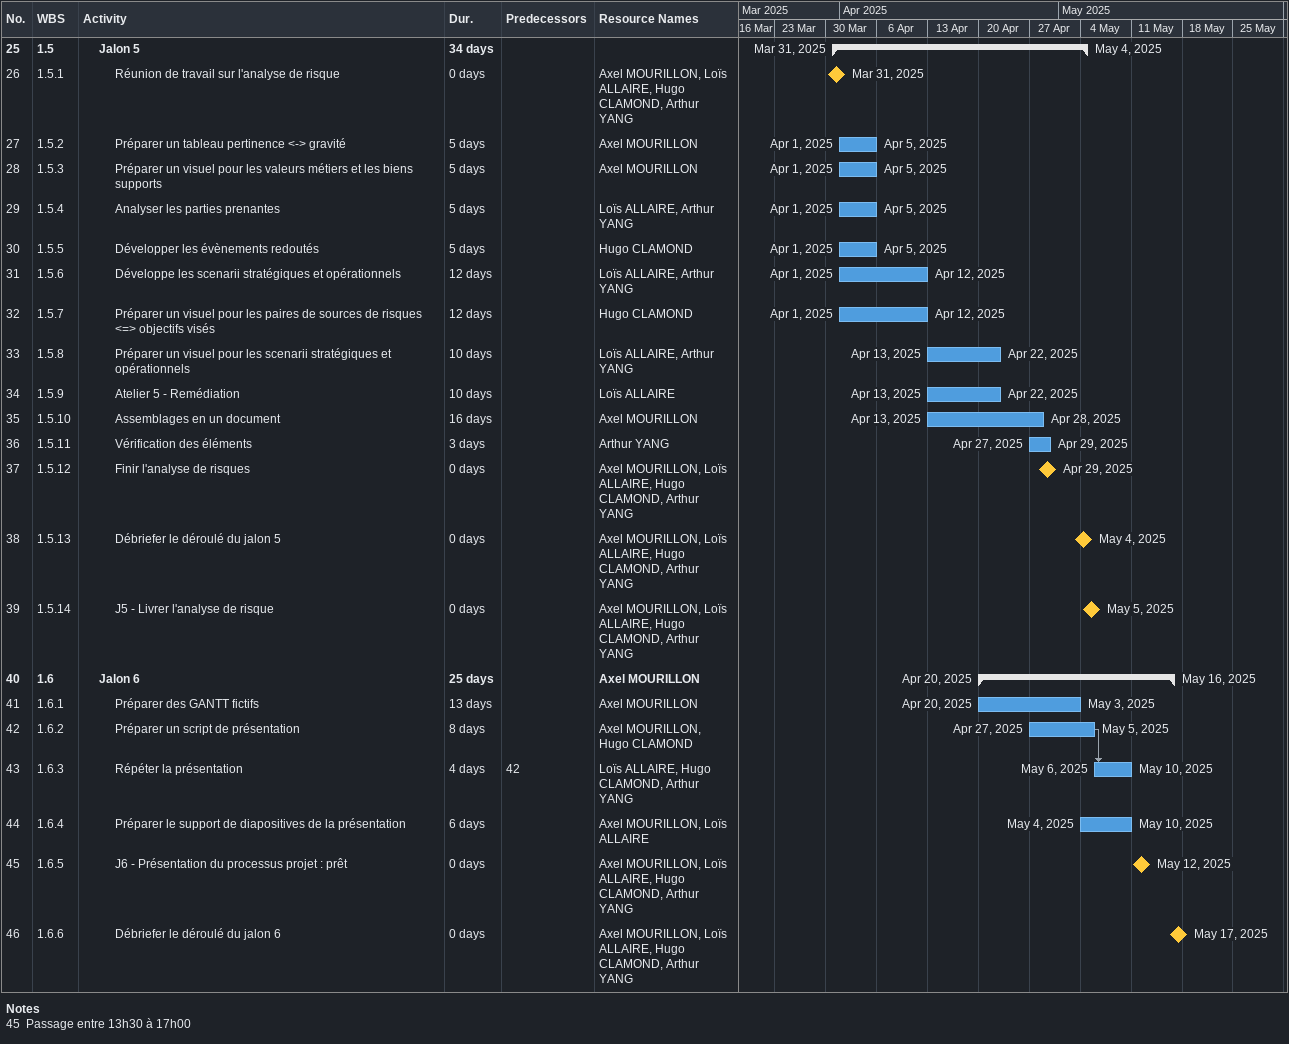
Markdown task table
| ID | WBS | Task | Duration | Start | Finish | Predecessors | Resources |
|---|---|---|---|---|---|---|---|
| 25 | 1.5 | **Jalon 5** | 34d | 2025-03-31 | 2025-05-04 |  |  |
| 26 | 1.5.1 | Réunion de travail sur l'analyse de risque | 0d | 2025-03-31 | 2025-03-31 |  | Axel MOURILLON, Loïs ALLAIRE, Hugo CLAMOND, Arthur YANG |
| 27 | 1.5.2 | Préparer un tableau pertinence <-> gravité | 5d | 2025-04-01 | 2025-04-05 |  | Axel MOURILLON |
| 28 | 1.5.3 | Préparer un visuel pour les valeurs métiers et les biens supports | 5d | 2025-04-01 | 2025-04-05 |  | Axel MOURILLON |
| 29 | 1.5.4 | Analyser les parties prenantes | 5d | 2025-04-01 | 2025-04-05 |  | Loïs ALLAIRE, Arthur YANG |
| 30 | 1.5.5 | Développer les évènements redoutés | 5d | 2025-04-01 | 2025-04-05 |  | Hugo CLAMOND |
| 31 | 1.5.6 | Développe les scenarii stratégiques et opérationnels | 12d | 2025-04-01 | 2025-04-12 |  | Loïs ALLAIRE, Arthur YANG |
| 32 | 1.5.7 | Préparer un visuel pour les paires de sources de risques <=> objectifs visés | 12d | 2025-04-01 | 2025-04-12 |  | Hugo CLAMOND |
| 33 | 1.5.8 | Préparer un visuel pour les scenarii stratégiques et opérationnels | 10d | 2025-04-13 | 2025-04-22 |  | Loïs ALLAIRE, Arthur YANG |
| 34 | 1.5.9 | Atelier 5 - Remédiation | 10d | 2025-04-13 | 2025-04-22 |  | Loïs ALLAIRE |
| 35 | 1.5.10 | Assemblages en un document | 16d | 2025-04-13 | 2025-04-28 |  | Axel MOURILLON |
| 36 | 1.5.11 | Vérification des éléments | 3d | 2025-04-27 | 2025-04-29 |  | Arthur YANG |
| 37 | 1.5.12 | Finir l'analyse de risques | 0d | 2025-04-29 | 2025-04-29 |  | Axel MOURILLON, Loïs ALLAIRE, Hugo CLAMOND, Arthur YANG |
| 38 | 1.5.13 | Débriefer le déroulé du jalon 5 | 0d | 2025-05-04 | 2025-05-04 |  | Axel MOURILLON, Loïs ALLAIRE, Hugo CLAMOND, Arthur YANG |
| 39 | 1.5.14 | J5 - Livrer l'analyse de risque | 0d | 2025-05-05 | 2025-05-05 |  | Axel MOURILLON, Loïs ALLAIRE, Hugo CLAMOND, Arthur YANG |
| 40 | 1.6 | **Jalon 6** | 25d | 2025-04-20 | 2025-05-16 |  | Axel MOURILLON |
| 41 | 1.6.1 | Préparer des GANTT fictifs | 13d | 2025-04-20 | 2025-05-03 |  | Axel MOURILLON |
| 42 | 1.6.2 | Préparer un script de présentation | 8d | 2025-04-27 | 2025-05-05 |  | Axel MOURILLON, Hugo CLAMOND |
| 43 | 1.6.3 | Répéter la présentation | 4d | 2025-05-06 | 2025-05-10 | 42 | Loïs ALLAIRE, Hugo CLAMOND, Arthur YANG |
| 44 | 1.6.4 | Préparer le support de diapositives de la présentation | 6d | 2025-05-04 | 2025-05-10 |  | Axel MOURILLON, Loïs ALLAIRE |
| 45 | 1.6.5 | J6 - Présentation du processus projet : prêt | 0d | 2025-05-12 | 2025-05-12 |  | Axel MOURILLON, Loïs ALLAIRE, Hugo CLAMOND, Arthur YANG |
| 46 | 1.6.6 | Débriefer le déroulé du jalon 6 | 0d | 2025-05-17 | 2025-05-17 |  | Axel MOURILLON, Loïs ALLAIRE, Hugo CLAMOND, Arthur YANG |

Notes
- 45: Passage entre 13h30 à 17h00
